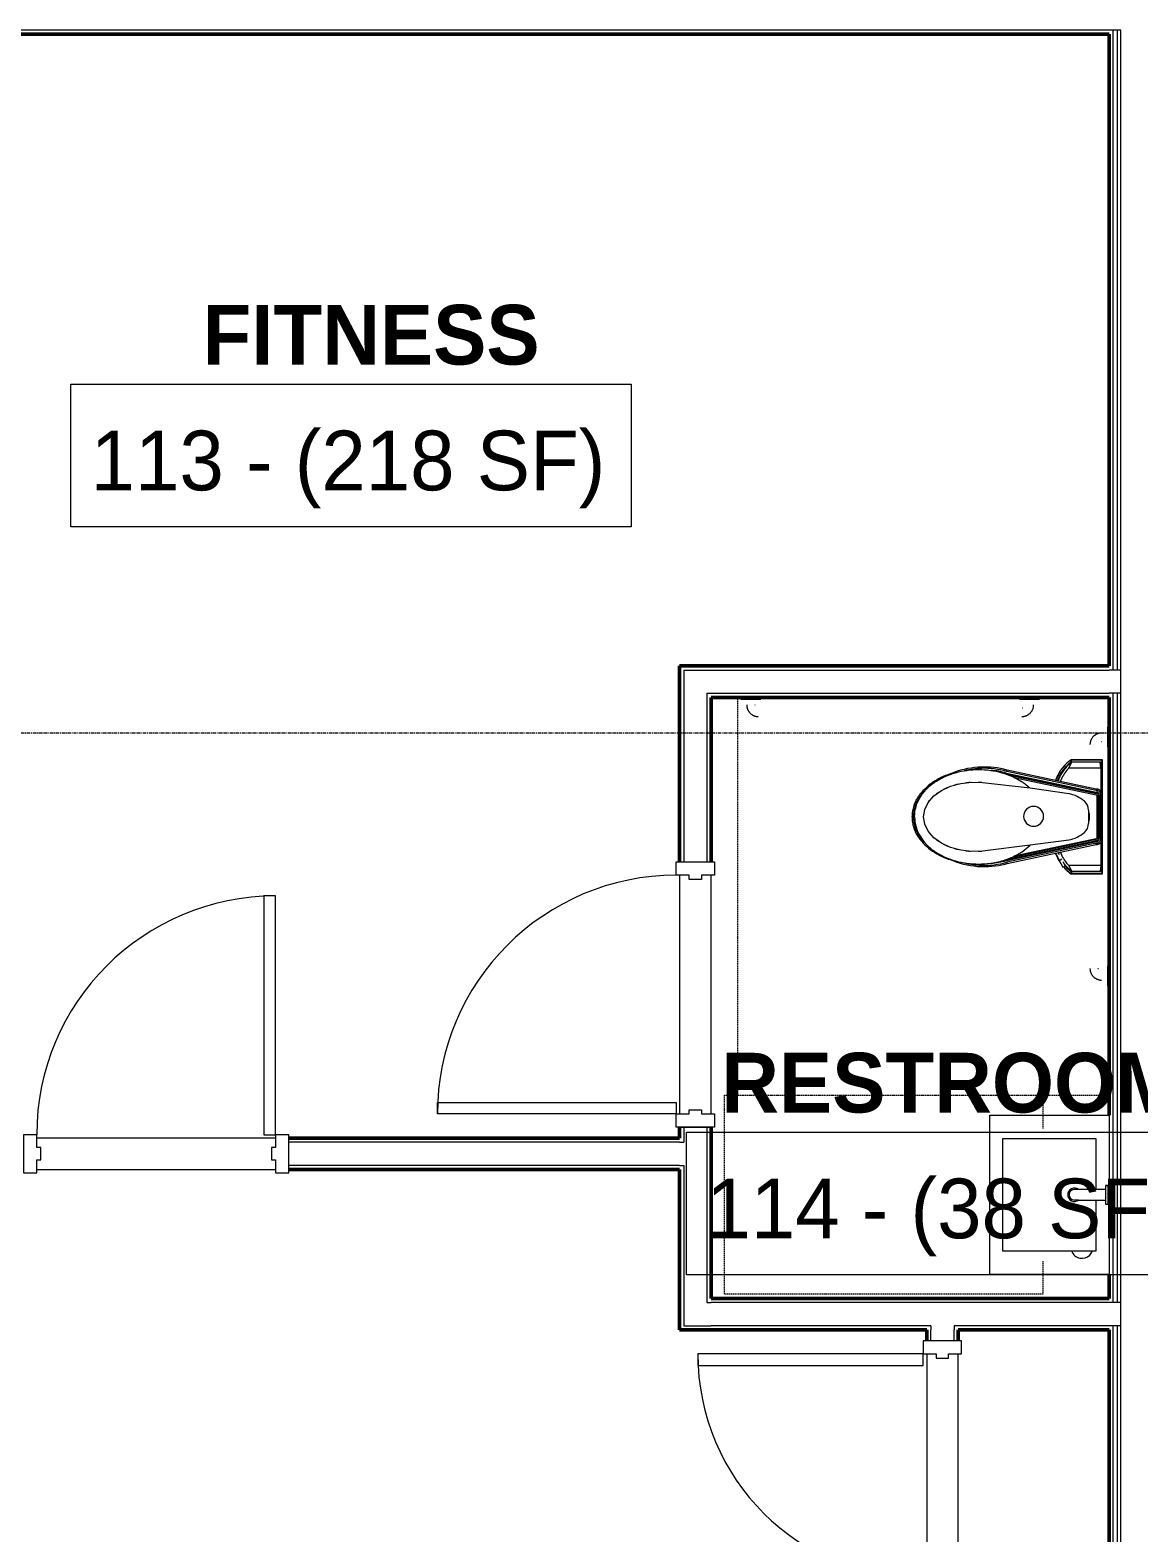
# Model space of a CAD drawing. Header units: inches. Extents: x -4218 to -1830, y 9767 to 12426.
# Drawn here: x -3083.2 to -2916.1, y 11414.6 to 11641.2 of the extents above; entities that cross this region are included whole.
import ezdxf

# ---------------------------------------------------------------- set-up
doc = ezdxf.new("R2010")
doc.units = ezdxf.units.IN
doc.header["$MEASUREMENT"] = 0
doc.linetypes.add('Grid Line 1_2_', pattern=[0.875, 0.5, -0.125, 0.125, -0.125])
doc.linetypes.add('Hidden', pattern=[0.28125, 0.1875, -0.09375])
for name, color, linetype, lineweight in [('0-1', 7, 'Continuous', 5), ('0-2', 10, 'Continuous', 9), ('A-AREA-IDEN', 2, 'Continuous', 9), ('A-DOOR-1', 10, 'Continuous', 9), ('A-DOOR-2', 50, 'Continuous', 20), ('A-DOOR-FRAM-3', 50, 'Continuous', 20), ('A-WALL-1', 7, 'Continuous', 50), ('A-WALL-2', 250, 'Continuous', 13), ('A-WALL-3', 10, 'Continuous', 9), ('A-WALL-5', 253, 'Continuous', 9), ('I-WALL-1', 7, 'Continuous', 50), ('P-SANR-FIXT-1', 10, 'Continuous', 9), ('P-SANR-FIXT-3', 10, 'Hidden', 9), ('Q-SPCQ-1', 10, 'Continuous', 9), ('Q-SPCQ-3', 254, 'Continuous', 9), ('Q-SPCQ-4', 253, 'Continuous', 9), ('Q-SPCQ-5', 252, 'Continuous', 9), ('S-GRID-1', 1, 'Grid Line 1_2_', 9)]:
    doc.layers.add(name, color=color, linetype=linetype, lineweight=lineweight)
doc.styles.add('Century Gothic', font='ufonts.com_century-gothic.ttf', dxfattribs={"height": 9})
doc.styles.add('Century Gothic_B', font='GOTHICB.TTF', dxfattribs={"height": 9})

# ---------------------------------------------------------------- blocks, each defined once
blk = doc.blocks.new('Plbg-Sink Wall Mounted-UH - Sink-403447-BACKGROUND - RCP - 1ST FLOOR')
at = {"layer": 'P-SANR-FIXT-1'}
for p, q in [((-12, 0), (-0.79, 0)), ((-12, -18), (-12, 0)), ((0.79, 0.26), (-0.79, 0.26)), ((-0.79, 0.26), (-0.79, -0.14)), ((0.79, 0.26), (-0.79, 0.26)), ((-0.79, 0.26), (-0.79, -0.14)), ((0.79, -0.14), (0.79, 0.26)), ((0.79, -0.14), (0.79, 0.26)), ((0.79, 0), (12, 0)), ((12, 0), (12, -18)), ((-8.5, -16), (-8.5, -2)), ((-8.5, -2), (-0.79, -2)), ((-0.79, -0.14), (-1.42, -0.14)), ((-1.42, -0.14), (-1.42, -0.53)), ((-1.42, -0.53), (-1.42, -0.14)), ((1.42, -0.14), (-1.42, -0.14)), ((-1.42, -0.53), (-0.79, -0.53)), ((-1.42, -0.53), (1.42, -0.53)), ((-0.79, -0.53), (-0.79, -4.62)), ((-0.79, -0.53), (-0.79, -4.62)), ((1.42, -0.14), (0.79, -0.14)), ((0.79, -4.62), (0.79, -0.53)), ((0.79, -0.53), (1.42, -0.53)), ((0.79, -4.62), (0.79, -0.53)), ((0.79, -2), (8.5, -2)), ((1.42, -0.53), (1.42, -0.14)), ((1.42, -0.53), (1.42, -0.14)), ((8.5, -2), (8.5, -16)), ((-0.79, -4.62), (-0.79, -5.24)), ((0.79, -4.62), (0.79, -5.24)), ((12, -18), (-12, -18)), ((8.5, -16), (-8.5, -16))]:
    blk.add_line(p, q, dxfattribs=at)
for centre, radius, start, end in [((7.92, -4.08), 1.66, 45, 69.0447), ((7.92, -4.08), 1.66, 290.9553, 45), ((0, -5.24), 1, 141.6573, 270), ((0, -5.24), 1, 141.6573, 270), ((0, -5.24), 0.787, 180, 270), ((0, -5.24), 1, 270, 38.3427), ((0, -5.24), 1, 270, 38.3427), ((0, -5.24), 0.787, 270, 360)]:
    blk.add_arc(centre, radius, start, end, dxfattribs=at)
at = {"layer": 'P-SANR-FIXT-3'}
for p, q in [((-15, -10), (-10, -10)), ((-15, -58), (-15, -10)), ((10, -10), (15, -10)), ((15, -10), (15, -58)), ((15, -58), (-15, -58))]:
    blk.add_line(p, q, dxfattribs=at)
blk = doc.blocks.new('Plbg-Toilet Wall Mount FV-UH - _ALL_ADA-2016927-BACKGROUND - RCP - 1ST FLOOR')
at = {"layer": 'P-SANR-FIXT-1'}
for p, q in [((-8.54, -1.05), (-8.59, -1)), ((8.59, -1), (-8.59, -1)), ((-8.59, -1), (-8.59, -5.72)), ((-3.28, -1.05), (-8.54, -1.05)), ((-8.54, -1.05), (-8.54, -5.71)), ((-8.31, -1.28), (-7.63, -1.28)), ((-8.31, -5.64), (-8.31, -1.28)), ((-7.36, -1.24), (-8.22, -1.37)), ((-8.22, -1.37), (-8.22, -5.61)), ((-7.36, -1.24), (-3.78, -1.24)), ((-7.36, -6.07), (-7.36, -1.24)), ((-4.18, -1.93), (-7.04, -15.38)), ((-3.97, -1.95), (-6.84, -15.43)), ((-6.6, -15.49), (-3.72, -1.97)), ((-3.58, -1.97), (-6.46, -15.52)), ((-3.44, -1.97), (-6.18, -14.86)), ((-5.95, -14.34), (-3.32, -1.96)), ((-5.95, -14.34), (-3.32, -1.96)), ((3.28, -1.03), (-3.28, -1.03)), ((3.28, -1.23), (-3.28, -1.23)), ((-3.28, -1.48), (3.28, -1.48)), ((3.28, -1.62), (-3.28, -1.62)), ((3.28, -1.76), (-3.28, -1.76)), ((-3.28, -1.87), (3.28, -1.87)), ((-3.28, -1.87), (3.28, -1.87)), ((8.54, -1.05), (3.28, -1.05)), ((3.32, -1.96), (5.95, -14.34)), ((5.95, -14.34), (3.32, -1.96)), ((3.44, -1.97), (6.18, -14.86)), ((6.46, -15.52), (3.58, -1.97)), ((6.6, -15.49), (3.72, -1.97)), ((3.8, -1.24), (7.36, -1.24)), ((3.97, -1.95), (6.84, -15.43)), ((7.04, -15.38), (4.18, -1.93)), ((7.36, -1.24), (7.36, -6.07)), ((7.36, -1.24), (8.22, -1.37)), ((7.63, -1.28), (8.31, -1.28)), ((8.22, -5.61), (8.22, -1.37)), ((8.31, -1.28), (8.31, -5.64)), ((8.59, -1), (8.54, -1.05)), ((8.54, -5.71), (8.54, -1.05)), ((8.59, -5.72), (8.59, -1)), ((-1, -3.09), (1, -3.09)), ((0.5, -2.94), (-0.5, -2.94)), ((-0.5, -2.94), (-0.5, -3.09)), ((0.5, -3.09), (0.5, -2.94)), ((-7.36, -6.07), (-8.22, -5.61)), ((-4.36, -11.88), (-3.5, -6.09)), ((3.5, -6.09), (4.27, -11.88)), ((7.4, -6.6), (6.78, -6.93)), ((8.22, -5.61), (7.36, -6.07)), ((7.6, -6.98), (7.4, -6.6)), ((5.73, -7.49), (5.38, -7.67)), ((5.48, -8.09), (5.56, -8.05)), ((5.57, -8.06), (6.06, -7.8)), ((6.06, -7.8), (6.57, -7.53)), ((6.57, -7.53), (6.36, -7.15)), ((6.57, -7.53), (7.6, -6.98)), ((-5.19, -19.06), (-4.36, -11.88)), ((4.27, -11.88), (5.19, -19.06))]:
    blk.add_line(p, q, dxfattribs=at)
at = {"layer": 'P-SANR-FIXT-1', "flags": 128}
for points in [[(-3.28, -1.03), (-3.31, -1.03), (-3.35, -1.03), (-3.39, -1.03), (-3.42, -1.04), (-3.46, -1.04), (-3.49, -1.05), (-3.53, -1.06), (-3.56, -1.07), (-3.6, -1.08), (-3.63, -1.1), (-3.66, -1.11), (-3.69, -1.13), (-3.73, -1.15), (-3.76, -1.16), (-3.79, -1.18), (-3.82, -1.2), (-3.84, -1.23), (-3.87, -1.25), (-3.9, -1.27), (-3.92, -1.3), (-3.95, -1.33), (-3.97, -1.35), (-3.99, -1.38), (-4.01, -1.41), (-4.03, -1.44), (-4.05, -1.47), (-4.07, -1.5), (-4.09, -1.53), (-4.1, -1.57), (-4.12, -1.6), (-4.13, -1.63), (-4.14, -1.67), (-4.15, -1.7), (-4.16, -1.74), (-4.16, -1.77), (-4.17, -1.81), (-4.17, -1.84), (-4.18, -1.88), (-4.18, -1.92), (-4.18, -1.93)], [(4.18, -1.93), (4.18, -1.89), (4.17, -1.86), (4.17, -1.82), (4.17, -1.78), (4.16, -1.75), (4.15, -1.71), (4.14, -1.68), (4.13, -1.65), (4.12, -1.61), (4.11, -1.58), (4.09, -1.54), (4.08, -1.51), (4.06, -1.48), (4.04, -1.45), (4.02, -1.42), (4, -1.39), (3.98, -1.36), (3.96, -1.33), (3.93, -1.31), (3.91, -1.28), (3.88, -1.26), (3.85, -1.23), (3.83, -1.21), (3.8, -1.19), (3.77, -1.17), (3.74, -1.15), (3.7, -1.13), (3.67, -1.12), (3.64, -1.1), (3.61, -1.09), (3.57, -1.08), (3.54, -1.06), (3.5, -1.06), (3.47, -1.05), (3.43, -1.04), (3.4, -1.03), (3.36, -1.03), (3.33, -1.03), (3.29, -1.03), (3.28, -1.03)], [(-8.54, -5.71), (-8.57, -5.72), (-8.59, -5.72)], [(-8.59, -5.72), (-8.45, -5.92), (-8.3, -6.11), (-8.15, -6.3), (-7.98, -6.48), (-7.81, -6.65), (-7.63, -6.82), (-7.45, -6.98), (-7.26, -7.13), (-7.06, -7.27), (-6.86, -7.41), (-6.65, -7.53), (-6.44, -7.65), (-6.23, -7.76), (-6.2, -7.78)], [(7.55, -6.89), (7.61, -6.84), (7.79, -6.67), (7.96, -6.5), (8.13, -6.32), (8.28, -6.14), (8.43, -5.95), (8.58, -5.75), (8.59, -5.72)], [(8.54, -5.71), (8.57, -5.72), (8.59, -5.72)], [(-6.2, -7.78), (-5.84, -7.94), (-5.48, -8.09)], [(5.66, -8.01), (5.72, -7.99), (6.08, -7.83), (6.2, -7.78)], [(6.2, -7.78), (6.42, -7.67), (6.63, -7.55), (6.84, -7.42), (7.04, -7.29)], [(-7.04, -15.38), (-7.16, -15.87), (-7.27, -16.37), (-7.36, -16.87), (-7.43, -17.38), (-7.47, -17.88), (-7.5, -18.39), (-7.51, -18.9), (-7.5, -19.22)], [(7.5, -19.22), (7.51, -18.71), (7.49, -18.2), (7.46, -17.69), (7.4, -17.19), (7.33, -16.68), (7.23, -16.18), (7.12, -15.69), (7.04, -15.38)], [(-7.5, -19.22), (-7.47, -19.75), (-7.42, -20.28), (-7.35, -20.81), (-7.26, -21.34), (-7.15, -21.86), (-7.01, -22.38), (-6.86, -22.89), (-6.69, -23.4), (-6.49, -23.9), (-6.46, -23.97)], [(0, -27.96), (-1.12, -27.78), (-2.18, -27.25), (-3.15, -26.4), (-3.97, -25.27), (-4.61, -23.9), (-5.04, -22.36), (-5.24, -20.72), (-5.19, -19.06)], [(-5.24, -19.72), (-5.21, -19.24), (-5.2, -19.16)], [(5.19, -19.06), (5.24, -20.72), (5.04, -22.36), (4.61, -23.9), (3.97, -25.27), (3.15, -26.4), (2.18, -27.25), (1.12, -27.78), (0, -27.96)], [(5.2, -19.16), (5.21, -19.24), (5.24, -19.72)], [(6.46, -23.97), (6.66, -23.47), (6.84, -22.97), (6.99, -22.46), (7.13, -21.94), (7.25, -21.42), (7.34, -20.89), (7.41, -20.36), (7.47, -19.83), (7.5, -19.29), (7.5, -19.22)], [(-5.16, -21.62), (-5.21, -21.12), (-5.23, -20.93)], [(5.23, -20.93), (5.21, -21.12), (5.16, -21.62)], [(-6.46, -23.97), (-6.34, -24.32), (-6.21, -24.68), (-6.07, -25.02), (-5.91, -25.36), (-5.74, -25.7), (-5.55, -26.02), (-5.35, -26.34), (-5.14, -26.65), (-4.92, -26.95), (-4.68, -27.25), (-4.44, -27.53), (-4.18, -27.8), (-3.91, -28.07), (-3.63, -28.32), (-3.39, -28.52)], [(-4.79, -23.36), (-4.91, -22.94), (-4.97, -22.68)], [(-4.17, -24.9), (-4.32, -24.6), (-4.46, -24.29)], [(3.39, -28.52), (3.68, -28.27), (3.96, -28.02), (4.22, -27.76), (4.48, -27.48), (4.73, -27.2), (4.96, -26.9), (5.18, -26.6), (5.39, -26.29), (5.58, -25.97), (5.77, -25.64), (5.94, -25.3), (6.09, -24.96), (6.24, -24.61), (6.37, -24.26), (6.46, -23.97)], [(4.46, -24.29), (4.32, -24.6), (4.17, -24.9)], [(4.97, -22.68), (4.91, -22.94), (4.79, -23.36)], [(-3.33, -26.19), (-3.48, -26), (-3.7, -25.7)], [(-2.32, -27.16), (-2.44, -27.07), (-2.73, -26.82)], [(2.73, -26.82), (2.44, -27.07), (2.32, -27.16)], [(3.7, -25.7), (3.48, -26), (3.33, -26.19)], [(-3.39, -28.52), (-3.22, -28.65), (-3.05, -28.77), (-2.87, -28.89), (-2.68, -29), (-2.49, -29.11), (-2.3, -29.2), (-2.1, -29.29), (-1.9, -29.37), (-1.7, -29.44), (-1.49, -29.51), (-1.29, -29.56), (-1.08, -29.61), (-0.86, -29.65), (-0.65, -29.68), (-0.44, -29.7), (-0.22, -29.71), (-0.01, -29.72), (0.21, -29.71), (0.43, -29.7), (0.64, -29.68), (0.85, -29.65), (1.07, -29.61), (1.28, -29.57), (1.48, -29.51), (1.69, -29.45), (1.89, -29.37), (2.09, -29.29), (2.29, -29.21), (2.48, -29.11), (2.67, -29.01), (2.86, -28.9), (3.04, -28.78), (3.22, -28.65), (3.39, -28.52), (3.39, -28.52)], [(-1.19, -27.76), (-1.26, -27.73), (-1.57, -27.6)], [(1.57, -27.6), (1.26, -27.73), (1.19, -27.76)]]:
    blk.add_lwpolyline(points, dxfattribs=at)
at = {"layer": 'P-SANR-FIXT-1'}
for centre, radius, start, end in [((-3.28, -1.93), 0.696, 90, 181.8496), ((-3.28, -1.93), 0.446, 90, 185.3276), ((-3.28, -1.93), 0.304, 90, 189.0164), ((-3.28, -1.93), 0.168, 176.628, 196.3798), ((-3.28, -1.93), 0.0508, 90, 221.0159), ((-3.28, -1.93), 0.0508, 90, 221.0159), ((3.28, -1.93), 0.696, 358.1504, 90), ((3.28, -1.93), 0.446, 354.6724, 90), ((3.28, -1.93), 0.304, 350.9836, 90), ((3.28, -1.93), 0.0508, 318.9841, 90), ((3.28, -1.93), 0.0508, 318.9841, 90), ((3.28, -1.93), 0.168, 343.6202, 3.3726), ((1.71, -7.14), 5.31, 140, 168.543), ((-1, -4.87), 1.77, 90, 140), ((1, -4.87), 1.77, 40, 90), ((-1.71, -7.14), 5.31, 11.457, 40), ((-3.58, -2.29), 6.08, 214.3684, 218.6054), ((-3.58, -2.29), 6.03, 214.522, 216.9043), ((-3.58, -2.29), 6.01, 214.5521, 216.132), ((-3.58, -2.29), 5.8, 215.2115, 244.4469), ((-3.58, -2.29), 6.08, 218.9379, 244.4469), ((-3.58, -2.29), 5.7, 215.5169, 244.4469), ((-3.58, -2.29), 5.34, 224.9442, 244.4469), ((3.58, -2.29), 5.34, 295.5531, 315.0558), ((3.58, -2.29), 5.7, 307.7566, 324.4831), ((3.58, -2.29), 5.8, 311.5367, 324.7885), ((3.58, -2.29), 6.08, 310.8693, 325.6316), ((3.58, -2.29), 6.03, 323.0957, 325.478), ((3.58, -2.29), 6.01, 323.868, 325.4479), ((-3.58, -2.29), 6.03, 241.5979, 244.4469), ((-3.58, -2.29), 6.01, 243.2044, 244.4469), ((-1.97, 1.06), 9.79, 244.4469, 249.0127), ((-1.97, 1.06), 9.74, 244.4469, 247.5201), ((-1.97, 1.06), 9.73, 244.4469, 245.7835), ((-1.97, 1.06), 9.51, 244.4469, 248.8032), ((-1.97, 1.06), 9.42, 244.4469, 248.708), ((-1.97, 1.06), 9.06, 244.4469, 248.3327), ((1.97, 1.06), 9.06, 291.6673, 295.5531), ((1.97, 1.06), 9.79, 290.9873, 291.4893), ((1.97, 1.06), 9.79, 293.5354, 295.5531), ((3.58, -2.29), 6.08, 295.5531, 300.1838), ((-0.07, -11.38), 1.5, 90, 180), ((-0.07, -11.38), 1.5, 0, 90), ((-0.07, -11.38), 1.5, 180, 270), ((-0.07, -11.38), 1.5, 270, 360), ((5.21, -18.81), 12.52, 164.353, 181.8562), ((5.21, -18.81), 12.27, 164.316, 175.1776), ((5.21, -18.81), 12.12, 164.2945, 165.4769), ((-5.21, -18.81), 12.12, 14.5231, 15.7055), ((-5.21, -18.81), 12.27, 4.8224, 15.684), ((-5.21, -18.81), 12.52, 358.1438, 15.647), ((5.86, -18.78), 13.17, 181.8562, 193.3875), ((-5.86, -18.78), 13.17, 346.6125, 358.1438), ((2.52, -21.22), 9.19, 225.3294, 230.983), ((0, -24.33), 5.19, 230.983, 309.017), ((-2.52, -21.22), 9.19, 309.017, 314.6706)]:
    blk.add_arc(centre, radius, start, end, dxfattribs=at)
for points, knots in [([(-8.41, -1.19), (-8.42, -1.17), (-8.44, -1.16), (-8.46, -1.13), (-8.47, -1.12), (-8.48, -1.11), (-8.49, -1.1), (-8.5, -1.09), (-8.51, -1.09), (-8.52, -1.08), (-8.52, -1.07), (-8.53, -1.06), (-8.54, -1.05), (-8.54, -1.05), (-8.54, -1.05)], [0, 0, 0, 0, 0.166667, 0.25, 0.333333, 0.375, 0.416667, 0.5, 0.541667, 0.583333, 0.666667, 0.75, 0.833333, 1, 1, 1, 1]), ([(-3.97, -1.95), (-4, -1.95), (-4.05, -1.94), (-4.13, -1.93), (-4.17, -1.93), (-4.18, -1.93), (-4.18, -1.93)], [-1, -1, -1, -1, -0.7857143, -0.5714286, -0.2857143, -0.1069186, -0.1069186, -0.1069186, -0.1069186]), ([(3.56, -1.97), (3.54, -1.97), (3.52, -1.97), (3.47, -1.97), (3.45, -1.97), (3.44, -1.97)], [-0.6666667, -0.6666667, -0.6666667, -0.6666667, -0.3333333, -0.1666667, 0, 0, 0, 0]), ([(4.18, -1.93), (4.18, -1.93), (4.17, -1.93), (4.15, -1.93), (4.09, -1.94), (4.03, -1.94), (3.99, -1.95), (3.97, -1.95)], [-0.8930814, -0.8930814, -0.8930814, -0.8930814, -0.7857143, -0.5714286, -0.2857143, -0.1428571, 0, 0, 0, 0]), ([(8.54, -1.05), (8.54, -1.05), (8.54, -1.05), (8.53, -1.06), (8.52, -1.07), (8.52, -1.08), (8.51, -1.09), (8.5, -1.09), (8.49, -1.1), (8.48, -1.11), (8.47, -1.12), (8.46, -1.13), (8.44, -1.16), (8.42, -1.17), (8.41, -1.19)], [-1, -1, -1, -1, -0.833333, -0.75, -0.666667, -0.583333, -0.541667, -0.5, -0.416667, -0.375, -0.333333, -0.25, -0.166667, 0, 0, 0, 0]), ([(-8.41, -5.67), (-8.42, -5.67), (-8.44, -5.68), (-8.46, -5.68), (-8.49, -5.69), (-8.52, -5.7), (-8.54, -5.71), (-8.54, -5.71), (-8.54, -5.71)], [0, 0, 0, 0, 0.142857, 0.285714, 0.428571, 0.571429, 0.785714, 1, 1, 1, 1]), ([(8.41, -5.67), (8.42, -5.67), (8.44, -5.68), (8.46, -5.68), (8.47, -5.69), (8.49, -5.69), (8.51, -5.7), (8.53, -5.71), (8.54, -5.71), (8.54, -5.71)], [-1, -1, -1, -1, -0.785714, -0.732143, -0.678571, -0.571429, -0.428571, -0.285714, 0, 0, 0, 0]), ([(-3.94, -27.74), (-4.04, -27.65), (-4.53, -27.19), (-5.3, -26.25), (-6.11, -24.78), (-6.89, -22.62), (-7.28, -19.66), (-6.89, -16.7), (-6.11, -14.54), (-5.34, -13.15), (-4.71, -12.35), (-4.39, -12.01)], [0.1715144, 0.1715144, 0.1715144, 0.1715144, 0.1875, 0.25, 0.3125, 0.375, 0.5, 0.625, 0.6875, 0.75, 0.8041502, 0.8041502, 0.8041502, 0.8041502]), ([(3.94, -27.74), (4.04, -27.65), (4.53, -27.19), (5.3, -26.25), (6.11, -24.78), (6.89, -22.62), (7.28, -19.66), (6.89, -16.7), (6.11, -14.54), (5.31, -13.1), (4.65, -12.27), (4.28, -11.91)], [-0.8284856, -0.8284856, -0.8284856, -0.8284856, -0.8125, -0.75, -0.6875, -0.625, -0.5, -0.375, -0.3125, -0.25, -0.1900564, -0.1900564, -0.1900564, -0.1900564]), ([(-6.84, -15.43), (-6.86, -15.43), (-6.89, -15.42), (-6.95, -15.4), (-7.01, -15.39), (-7.03, -15.38), (-7.04, -15.38), (-7.04, -15.38)], [0, 0, 0, 0, 0.1428571, 0.2857143, 0.5714286, 0.7857143, 0.8928266, 0.8928266, 0.8928266, 0.8928266]), ([(-6.42, -15.53), (-6.42, -15.53), (-6.45, -15.53), (-6.46, -15.52), (-6.46, -15.52)], [0.5, 0.5, 0.5, 0.5, 0.6666667, 1, 1, 1, 1]), ([(6.42, -15.53), (6.42, -15.53), (6.45, -15.53), (6.46, -15.52), (6.46, -15.52)], [-0.5, -0.5, -0.5, -0.5, -0.3333333, 0, 0, 0, 0]), ([(6.84, -15.43), (6.87, -15.42), (6.92, -15.41), (6.99, -15.39), (7.03, -15.38), (7.04, -15.38), (7.04, -15.38)], [-1, -1, -1, -1, -0.7857143, -0.5714286, -0.2857143, -0.1071734, -0.1071734, -0.1071734, -0.1071734]), ([(-6.36, -23.93), (-6.38, -23.94), (-6.42, -23.95), (-6.46, -23.97), (-6.46, -23.97), (-6.46, -23.97)], [-0.7142857, -0.7142857, -0.7142857, -0.7142857, -0.5714286, -0.2857143, 0, 0, 0, 0]), ([(6.36, -23.93), (6.38, -23.94), (6.42, -23.95), (6.46, -23.97), (6.46, -23.97), (6.46, -23.97)], [-0.7142857, -0.7142857, -0.7142857, -0.7142857, -0.5714286, -0.2857143, 0, 0, 0, 0]), ([(0, -29.32), (-0.53, -29.32), (-1.58, -29.16), (-2.9, -28.56), (-3.64, -28.01), (-3.93, -27.75)], [0, 0, 0, 0, 0.0625, 0.125, 0.171084, 0.171084, 0.171084, 0.171084]), ([(1.56, -29.09), (2.06, -28.94), (2.9, -28.56), (3.64, -28.01), (3.93, -27.75)], [-0.9370865, -0.9370865, -0.9370865, -0.9370865, -0.875, -0.828916, -0.828916, -0.828916, -0.828916])]:
    blk.add_open_spline(points, degree=3, knots=knots, dxfattribs=at)
for points in [[(-3.58, -1.97), (-3.63, -1.97), (-3.69, -1.97), (-3.73, -1.97)], [(-3.44, -1.97), (-3.46, -1.97), (-3.51, -1.97), (-3.54, -1.97), (-3.56, -1.97)], [(3.73, -1.97), (3.69, -1.97), (3.63, -1.97), (3.58, -1.97)], [(-6.46, -15.52), (-6.51, -15.51), (-6.56, -15.5), (-6.61, -15.49)], [(6.46, -15.52), (6.51, -15.51), (6.56, -15.5), (6.61, -15.49)], [(0, -29.32), (0.53, -29.32), (1.05, -29.24), (1.55, -29.09)]]:
    blk.add_open_spline(points, degree=3, dxfattribs=at)
at = {"layer": 'P-SANR-FIXT-3'}
for p, q in [((-0.02, 0), (-18, 0)), ((-18, 0), (-18, -56)), ((42, 0), (-0.02, 0)), ((42, -56), (42, 0)), ((-18, -56), (42, -56))]:
    blk.add_line(p, q, dxfattribs=at)
blk = doc.blocks.new('Seqm-Grab Bar - 42_-2016931-BACKGROUND - RCP - 1ST FLOOR')
at = {"layer": 'Q-SPCQ-1'}
for p, q in [((-2976.07, 11540.35), (-2973.07, 11540.35)), ((-2973.07, 11540.35), (-2973.07, 11540.6)), ((-2934.07, 11540.35), (-2931.07, 11540.35)), ((-2931.07, 11540.35), (-2931.07, 11540.6))]:
    blk.add_line(p, q, dxfattribs=at)
at = {"layer": 'Q-SPCQ-1', "flags": 128}
for points in [[(-2975.2, 11539.48), (-2975.2, 11539.41), (-2975.19, 11539.34), (-2975.19, 11539.27), (-2975.18, 11539.2), (-2975.16, 11539.13), (-2975.15, 11539.06), (-2975.13, 11538.99), (-2975.11, 11538.93), (-2975.09, 11538.86), (-2975.06, 11538.8), (-2975.03, 11538.73), (-2975, 11538.67), (-2974.97, 11538.61), (-2974.93, 11538.55), (-2974.89, 11538.49), (-2974.85, 11538.43), (-2974.81, 11538.38), (-2974.76, 11538.32), (-2974.72, 11538.27), (-2974.67, 11538.22), (-2974.62, 11538.17), (-2974.56, 11538.13), (-2974.51, 11538.08), (-2974.45, 11538.04), (-2974.39, 11538), (-2974.33, 11537.97), (-2974.27, 11537.93), (-2974.21, 11537.9), (-2974.15, 11537.87), (-2974.08, 11537.85), (-2974.02, 11537.82), (-2973.95, 11537.8), (-2973.88, 11537.78), (-2973.81, 11537.77), (-2973.75, 11537.75), (-2973.68, 11537.74), (-2973.61, 11537.73), (-2973.54, 11537.73), (-2973.47, 11537.73), (-2973.45, 11537.73)], [(-2973.94, 11539.41), (-2973.95, 11539.43), (-2973.95, 11539.45)], [(-2933.7, 11537.73), (-2933.63, 11537.73), (-2933.56, 11537.73), (-2933.49, 11537.74), (-2933.42, 11537.75), (-2933.35, 11537.76), (-2933.28, 11537.78), (-2933.22, 11537.8), (-2933.15, 11537.82), (-2933.08, 11537.84), (-2933.02, 11537.87), (-2932.95, 11537.89), (-2932.89, 11537.92), (-2932.83, 11537.96), (-2932.77, 11537.99), (-2932.71, 11538.03), (-2932.65, 11538.07), (-2932.6, 11538.12), (-2932.54, 11538.16), (-2932.49, 11538.21), (-2932.44, 11538.26), (-2932.4, 11538.31), (-2932.35, 11538.36), (-2932.31, 11538.42), (-2932.27, 11538.47), (-2932.23, 11538.53), (-2932.19, 11538.59), (-2932.16, 11538.65), (-2932.12, 11538.71), (-2932.09, 11538.78), (-2932.07, 11538.84), (-2932.04, 11538.91), (-2932.02, 11538.98), (-2932, 11539.04), (-2931.99, 11539.11), (-2931.97, 11539.18), (-2931.96, 11539.25), (-2931.96, 11539.32), (-2931.95, 11539.39), (-2931.95, 11539.46), (-2931.95, 11539.48)], [(-2933.63, 11538.98), (-2933.65, 11538.98), (-2933.67, 11538.98)]]:
    blk.add_lwpolyline(points, dxfattribs=at)
at = {"layer": 'Q-SPCQ-3'}
for p, q in [((-2975.18, 11540.6), (-2975.02, 11540.6)), ((-2974.92, 11540.6), (-2975.17, 11540.6)), ((-2975.17, 11540.6), (-2974.92, 11540.6)), ((-2975.02, 11540.6), (-2974.41, 11540.6)), ((-2974.75, 11540.6), (-2974.89, 11540.6)), ((-2974.89, 11540.6), (-2974.75, 11540.6)), ((-2974.57, 11540.6), (-2974.74, 11540.6)), ((-2974.74, 11540.6), (-2974.57, 11540.6)), ((-2974.41, 11540.6), (-2974.57, 11540.6)), ((-2974.57, 11540.6), (-2974.41, 11540.6)), ((-2974.41, 11540.6), (-2974.29, 11540.6)), ((-2974.29, 11540.6), (-2974.4, 11540.6)), ((-2974.39, 11540.6), (-2974.29, 11540.6)), ((-2974.26, 11540.6), (-2973.97, 11540.6)), ((-2973.98, 11540.6), (-2974.23, 11540.6)), ((-2974.23, 11540.6), (-2973.97, 11540.6)), ((-2933.18, 11540.6), (-2933.12, 11540.6)), ((-2932.92, 11540.6), (-2933.17, 11540.6)), ((-2933.17, 11540.6), (-2932.92, 11540.6)), ((-2933.12, 11540.6), (-2932.89, 11540.6)), ((-2932.75, 11540.6), (-2932.89, 11540.6)), ((-2932.89, 11540.6), (-2932.75, 11540.6)), ((-2932.89, 11540.6), (-2932.41, 11540.6)), ((-2932.57, 11540.6), (-2932.74, 11540.6)), ((-2932.74, 11540.6), (-2932.57, 11540.6)), ((-2932.41, 11540.6), (-2932.57, 11540.6)), ((-2932.57, 11540.6), (-2932.41, 11540.6)), ((-2932.26, 11540.6), (-2932.39, 11540.6)), ((-2932.39, 11540.6), (-2932.26, 11540.6)), ((-2932.39, 11540.6), (-2931.97, 11540.6)), ((-2932.09, 11540.6), (-2932.23, 11540.6)), ((-2932.23, 11540.6), (-2932.19, 11540.6)), ((-2932.19, 11540.6), (-2931.97, 11540.6)), ((-2931.98, 11540.6), (-2932.09, 11540.6))]:
    blk.add_line(p, q, dxfattribs=at)
at = {"layer": 'Q-SPCQ-4'}
for p, q in [((-2976.07, 11540.6), (-2975.24, 11540.6)), ((-2975.24, 11540.6), (-2973.91, 11540.6)), ((-2974.29, 11540.6), (-2975.18, 11540.6)), ((-2973.97, 11540.6), (-2974.26, 11540.6)), ((-2973.91, 11540.6), (-2973.07, 11540.6)), ((-2934.07, 11540.6), (-2933.24, 11540.6)), ((-2933.24, 11540.6), (-2932.4, 11540.6)), ((-2932.41, 11540.6), (-2933.18, 11540.6)), ((-2932.39, 11540.6), (-2931.91, 11540.6)), ((-2931.97, 11540.6), (-2932.39, 11540.6)), ((-2931.91, 11540.6), (-2931.07, 11540.6))]:
    blk.add_line(p, q, dxfattribs=at)
at = {"layer": 'Q-SPCQ-5'}
for p, q in [((-2975.32, 11540.6), (-2976.07, 11540.6)), ((-2973.82, 11540.6), (-2975.32, 11540.6)), ((-2973.07, 11540.6), (-2973.82, 11540.6)), ((-2931.07, 11540.6), (-2934.07, 11540.6))]:
    blk.add_line(p, q, dxfattribs=at)
blk = doc.blocks.new('Seqm-Grab Bar - 36_-2016949-BACKGROUND - RCP - 1ST FLOOR')
at = {"layer": 'Q-SPCQ-1'}
for p, q in [((-2920.82, 11536.1), (-2920.82, 11533.1)), ((-2920.82, 11533.1), (-2920.57, 11533.1)), ((-2920.82, 11500.1), (-2920.82, 11497.1)), ((-2920.82, 11497.1), (-2920.57, 11497.1))]:
    blk.add_line(p, q, dxfattribs=at)
at = {"layer": 'Q-SPCQ-1', "flags": 128}
for points in [[(-2921.7, 11535.23), (-2921.77, 11535.23), (-2921.84, 11535.22), (-2921.91, 11535.21), (-2921.98, 11535.2), (-2922.05, 11535.19), (-2922.11, 11535.18), (-2922.18, 11535.16), (-2922.25, 11535.14), (-2922.32, 11535.11), (-2922.38, 11535.09), (-2922.44, 11535.06), (-2922.51, 11535.03), (-2922.57, 11535), (-2922.63, 11534.96), (-2922.69, 11534.92), (-2922.74, 11534.88), (-2922.8, 11534.84), (-2922.85, 11534.79), (-2922.9, 11534.75), (-2922.95, 11534.7), (-2923, 11534.64), (-2923.05, 11534.59), (-2923.09, 11534.54), (-2923.13, 11534.48), (-2923.17, 11534.42), (-2923.21, 11534.36), (-2923.24, 11534.3), (-2923.27, 11534.24), (-2923.3, 11534.18), (-2923.33, 11534.11), (-2923.35, 11534.05), (-2923.38, 11533.98), (-2923.39, 11533.91), (-2923.41, 11533.84), (-2923.42, 11533.77), (-2923.43, 11533.71), (-2923.44, 11533.64), (-2923.45, 11533.57), (-2923.45, 11533.5), (-2923.45, 11533.48)], [(-2921.76, 11533.97), (-2921.74, 11533.97), (-2921.72, 11533.98)], [(-2923.45, 11499.73), (-2923.45, 11499.66), (-2923.44, 11499.59), (-2923.44, 11499.52), (-2923.43, 11499.45), (-2923.41, 11499.38), (-2923.4, 11499.31), (-2923.38, 11499.24), (-2923.36, 11499.18), (-2923.34, 11499.11), (-2923.31, 11499.05), (-2923.28, 11498.98), (-2923.25, 11498.92), (-2923.22, 11498.86), (-2923.18, 11498.8), (-2923.14, 11498.74), (-2923.1, 11498.68), (-2923.06, 11498.63), (-2923.01, 11498.57), (-2922.97, 11498.52), (-2922.92, 11498.47), (-2922.87, 11498.42), (-2922.81, 11498.38), (-2922.76, 11498.33), (-2922.7, 11498.29), (-2922.64, 11498.25), (-2922.58, 11498.22), (-2922.52, 11498.18), (-2922.46, 11498.15), (-2922.4, 11498.12), (-2922.33, 11498.1), (-2922.27, 11498.07), (-2922.2, 11498.05), (-2922.13, 11498.03), (-2922.06, 11498.02), (-2922, 11498), (-2921.93, 11497.99), (-2921.86, 11497.98), (-2921.79, 11497.98), (-2921.72, 11497.98), (-2921.7, 11497.98)], [(-2922.19, 11499.66), (-2922.2, 11499.68), (-2922.2, 11499.7)]]:
    blk.add_lwpolyline(points, dxfattribs=at)
at = {"layer": 'Q-SPCQ-3'}
for p, q in [((-2920.57, 11535.21), (-2920.57, 11534.76)), ((-2920.57, 11535.09), (-2920.57, 11535.2)), ((-2920.57, 11535.2), (-2920.57, 11534.99)), ((-2920.57, 11534.95), (-2920.57, 11535.09)), ((-2920.57, 11534.99), (-2920.57, 11534.95)), ((-2920.57, 11534.78), (-2920.57, 11534.92)), ((-2920.57, 11534.92), (-2920.57, 11534.78)), ((-2920.57, 11534.77), (-2920.57, 11534.6)), ((-2920.57, 11534.6), (-2920.57, 11534.76)), ((-2920.57, 11534.76), (-2920.57, 11534.44)), ((-2920.57, 11534.44), (-2920.57, 11534.6)), ((-2920.57, 11534.6), (-2920.57, 11534.44)), ((-2920.57, 11534.44), (-2920.57, 11534)), ((-2920.57, 11534.29), (-2920.57, 11534.42)), ((-2920.57, 11534.42), (-2920.57, 11534.29)), ((-2920.57, 11534.01), (-2920.57, 11534.26)), ((-2920.57, 11534.26), (-2920.57, 11534.21)), ((-2920.57, 11534.21), (-2920.57, 11534)), ((-2920.57, 11499.21), (-2920.57, 11498.06)), ((-2920.57, 11498.95), (-2920.57, 11499.2)), ((-2920.57, 11499.2), (-2920.57, 11498.95)), ((-2920.57, 11498.78), (-2920.57, 11498.92)), ((-2920.57, 11498.92), (-2920.57, 11498.78)), ((-2920.57, 11498.77), (-2920.57, 11498.6)), ((-2920.57, 11498.6), (-2920.57, 11498.76)), ((-2920.57, 11498.44), (-2920.57, 11498.6)), ((-2920.57, 11498.6), (-2920.57, 11498.44)), ((-2920.57, 11498.29), (-2920.57, 11498.42)), ((-2920.57, 11498.42), (-2920.57, 11498.29)), ((-2920.57, 11498.12), (-2920.57, 11498.26)), ((-2920.57, 11498.26), (-2920.57, 11498.21)), ((-2920.57, 11498.21), (-2920.57, 11498)), ((-2920.57, 11498.01), (-2920.57, 11498.12)), ((-2920.57, 11498.06), (-2920.57, 11498))]:
    blk.add_line(p, q, dxfattribs=at)
at = {"layer": 'Q-SPCQ-4'}
for p, q in [((-2920.57, 11536.1), (-2920.57, 11535.27)), ((-2920.57, 11535.27), (-2920.57, 11533.94)), ((-2920.57, 11534), (-2920.57, 11535.21)), ((-2920.57, 11533.93), (-2920.57, 11533.1)), ((-2920.57, 11500.1), (-2920.57, 11499.27)), ((-2920.57, 11499.27), (-2920.57, 11497.94)), ((-2920.57, 11498), (-2920.57, 11499.21)), ((-2920.57, 11497.93), (-2920.57, 11497.1))]:
    blk.add_line(p, q, dxfattribs=at)
at = {"layer": 'Q-SPCQ-5'}
for p, q in [((-2920.57, 11533.54), (-2920.57, 11536.1)), ((-2920.57, 11533.1), (-2920.57, 11533.54)), ((-2920.57, 11497.1), (-2920.57, 11500.1))]:
    blk.add_line(p, q, dxfattribs=at)
blk = doc.blocks.new('HOLLOW METAL - COMMON_2-10 x 6-8-2191991-BACKGROUND - RCP - 1ST FLOOR')
at = {"layer": 'A-DOOR-1'}
blk.add_arc((17, 3.125), 34, 90, 180, dxfattribs=at)
at = {"layer": 'A-DOOR-2'}
for p, q in [((17, 37.125), (15.25, 37.125)), ((15.25, 37.125), (15.25, 3.125)), ((17, 3.125), (17, 37.125)), ((15.25, 3.125), (17, 3.125))]:
    blk.add_line(p, q, dxfattribs=at)
at = {"layer": 'A-DOOR-FRAM-3'}
for p, q in [((-17, 3.125), (-19, 3.125)), ((-19, 3.125), (-19, -2.625)), ((-17, 1.1875), (-17, 3.125)), ((17, 3.125), (17, 1.1875)), ((19, 3.125), (17, 3.125)), ((19, -2.625), (19, 3.125)), ((-16.375, 1.1875), (-17, 1.1875)), ((-16.375, -0.6875), (-16.375, 1.1875)), ((17, 1.1875), (16.375, 1.1875)), ((16.375, 1.1875), (16.375, -0.6875)), ((-17, -2.625), (-17, -0.6875)), ((-17, -0.6875), (-16.375, -0.6875)), ((16.375, -0.6875), (17, -0.6875)), ((17, -0.6875), (17, -2.625)), ((-19, -2.625), (-17, -2.625)), ((17, -2.625), (19, -2.625))]:
    blk.add_line(p, q, dxfattribs=at)
blk = doc.blocks.new('HOLLOW METAL - COMMON_3-0 x 7-0 - WD DOOR-2191989-BACKGROUND - RCP - 1ST FLOOR')
at = {"layer": 'A-DOOR-1'}
blk.add_arc((18, -3.125), 36, 180, 270, dxfattribs=at)
at = {"layer": 'A-DOOR-2'}
for p, q in [((16.25, -3.125), (18, -3.125)), ((16.25, -39.125), (16.25, -3.125)), ((18, -3.125), (18, -39.125)), ((18, -39.125), (16.25, -39.125))]:
    blk.add_line(p, q, dxfattribs=at)
at = {"layer": 'A-DOOR-FRAM-3'}
for p, q in [((-20, 2.625), (-18, 2.625)), ((-20, -3.125), (-20, 2.625)), ((-18, 2.625), (-18, 0.6875)), ((18, 2.625), (20, 2.625)), ((18, 0.6875), (18, 2.625)), ((20, 2.625), (20, -3.125)), ((-18, 0.6875), (-17.375, 0.6875)), ((-17.375, 0.6875), (-17.375, -1.1875)), ((17.375, 0.6875), (18, 0.6875)), ((17.375, -1.1875), (17.375, 0.6875)), ((-18, -1.1875), (-18, -3.125)), ((-17.375, -1.1875), (-18, -1.1875)), ((18, -1.1875), (17.375, -1.1875)), ((18, -3.125), (18, -1.1875)), ((-18, -3.125), (-20, -3.125)), ((20, -3.125), (18, -3.125))]:
    blk.add_line(p, q, dxfattribs=at)
blk = doc.blocks.new('HOLLOW METAL - COMMON_3-0 x 7-0 - WD DOOR-2191990-BACKGROUND - RCP - 1ST FLOOR')
at = {"layer": 'A-DOOR-1'}
blk.add_arc((18, 3.125), 36, 90, 180, dxfattribs=at)
at = {"layer": 'A-DOOR-2'}
for p, q in [((18, 39.125), (16.25, 39.125)), ((16.25, 39.125), (16.25, 3.125)), ((18, 3.125), (18, 39.125)), ((16.25, 3.125), (18, 3.125))]:
    blk.add_line(p, q, dxfattribs=at)
at = {"layer": 'A-DOOR-FRAM-3'}
for p, q in [((-18, 3.125), (-20, 3.125)), ((-20, 3.125), (-20, -2.625)), ((-18, 1.1875), (-18, 3.125)), ((18, 3.125), (18, 1.1875)), ((20, 3.125), (18, 3.125)), ((20, -2.625), (20, 3.125)), ((-17.375, 1.1875), (-18, 1.1875)), ((-17.375, -0.6875), (-17.375, 1.1875)), ((18, 1.1875), (17.375, 1.1875)), ((17.375, 1.1875), (17.375, -0.6875)), ((-18, -2.625), (-18, -0.6875)), ((-18, -0.6875), (-17.375, -0.6875)), ((17.375, -0.6875), (18, -0.6875)), ((18, -0.6875), (18, -2.625)), ((-20, -2.625), (-18, -2.625)), ((18, -2.625), (20, -2.625))]:
    blk.add_line(p, q, dxfattribs=at)
blk = doc.blocks.new('CTR - 1st Phase - Common Walls_rvt-1-BACKGROUND - RCP - 1ST FLOOR')
at = {"layer": 'A-WALL-1'}
for p, q in [((-2985.32, 11544.73), (-2985.32, 11545.35)), ((-2985.32, 11545.35), (-2920.57, 11545.35)), ((-2985.32, 11540.6), (-2985.32, 11544.73)), ((-2985.32, 11515.79), (-2985.32, 11540.6)), ((-2920.57, 11540.6), (-2980.57, 11540.6)), ((-2980.57, 11540.6), (-2980.57, 11515.79)), ((-2985.32, 11474.16), (-2985.32, 11475.79)), ((-2980.57, 11475.79), (-2980.57, 11449.98)), ((-3044.22, 11474.16), (-2985.32, 11474.16)), ((-2985.32, 11469.41), (-3044.22, 11469.41)), ((-2985.32, 11445.23), (-2985.32, 11469.41)), ((-2980.57, 11449.98), (-2920.57, 11449.98)), ((-2984.7, 11445.23), (-2985.32, 11445.23)), ((-2980.57, 11445.23), (-2984.7, 11445.23)), ((-2948.07, 11445.23), (-2980.57, 11445.23)), ((-2948.07, 11443.6), (-2948.07, 11445.23)), ((-2920.57, 11445.23), (-2943.32, 11445.23)), ((-2943.32, 11445.23), (-2943.32, 11443.6))]:
    blk.add_line(p, q, dxfattribs=at)
at = {"layer": 'A-WALL-2'}
for p, q in [((-2920.57, 11641.24), (-3157.14, 11641.24)), ((-2919.95, 11641.24), (-2920.57, 11641.24)), ((-2919.95, 11544.73), (-2919.95, 11641.24)), ((-2919.32, 11641.24), (-2919.95, 11641.24)), ((-2919.32, 11544.73), (-2919.32, 11641.24)), ((-2918.82, 11641.24), (-2919.32, 11641.24)), ((-2918.82, 11544.73), (-2918.82, 11641.24)), ((-2984.7, 11544.73), (-2920.57, 11544.73)), ((-2984.7, 11544.73), (-2984.7, 11541.23)), ((-2919.95, 11544.73), (-2920.57, 11544.73)), ((-2919.32, 11544.73), (-2919.95, 11544.73)), ((-2918.82, 11544.73), (-2919.32, 11544.73)), ((-2918.82, 11541.23), (-2918.82, 11544.73)), ((-2918.82, 11541.23), (-2918.82, 11544.73)), ((-2984.7, 11541.23), (-2984.7, 11540.6)), ((-2984.7, 11540.6), (-2984.7, 11515.79)), ((-2981.2, 11541.23), (-2920.57, 11541.23)), ((-2981.2, 11541.23), (-2981.2, 11540.6)), ((-2981.2, 11540.6), (-2981.2, 11515.79)), ((-2919.95, 11541.23), (-2920.57, 11541.23)), ((-2919.95, 11449.35), (-2919.95, 11541.23)), ((-2919.32, 11541.23), (-2919.95, 11541.23)), ((-2919.32, 11449.35), (-2919.32, 11541.23)), ((-2918.82, 11541.23), (-2919.32, 11541.23)), ((-2918.82, 11449.35), (-2918.82, 11541.23)), ((-2984.7, 11475.79), (-2984.7, 11473.54)), ((-2981.2, 11475.79), (-2981.2, 11449.35)), ((-2985.32, 11473.54), (-3044.22, 11473.54)), ((-2985.32, 11473.54), (-2984.7, 11473.54)), ((-2985.32, 11470.04), (-3044.22, 11470.04)), ((-2985.32, 11470.04), (-2984.7, 11470.04)), ((-2984.7, 11470.04), (-2984.7, 11445.85)), ((-2981.2, 11449.35), (-2980.57, 11449.35)), ((-2920.57, 11449.35), (-2980.57, 11449.35)), ((-2919.95, 11449.35), (-2920.57, 11449.35)), ((-2919.32, 11449.35), (-2919.95, 11449.35)), ((-2918.82, 11449.35), (-2919.32, 11449.35)), ((-2918.82, 11445.85), (-2918.82, 11449.35)), ((-2918.82, 11445.85), (-2918.82, 11449.35)), ((-2984.7, 11445.85), (-2981.2, 11445.85)), ((-2981.2, 11445.85), (-2980.57, 11445.85)), ((-2947.45, 11445.85), (-2980.57, 11445.85)), ((-2947.45, 11445.85), (-2947.45, 11445.23)), ((-2947.45, 11443.6), (-2947.45, 11445.23)), ((-2920.57, 11445.85), (-2943.95, 11445.85)), ((-2943.95, 11445.85), (-2943.95, 11445.23)), ((-2943.95, 11443.6), (-2943.95, 11445.23)), ((-2919.95, 11445.85), (-2920.57, 11445.85)), ((-2919.95, 11404.35), (-2919.95, 11445.85)), ((-2919.32, 11445.85), (-2919.95, 11445.85)), ((-2919.32, 11404.35), (-2919.32, 11445.85)), ((-2918.82, 11445.85), (-2919.32, 11445.85)), ((-2918.82, 11404.35), (-2918.82, 11445.85))]:
    blk.add_line(p, q, dxfattribs=at)
at = {"layer": 'A-WALL-3'}
for p, q in [((-2985.32, 11513.79), (-2985.32, 11477.79)), ((-2980.57, 11477.79), (-2980.57, 11513.79)), ((-3046.22, 11474.16), (-3082.22, 11474.16)), ((-3082.22, 11469.41), (-3046.22, 11469.41)), ((-2948.07, 11441.6), (-2948.07, 11407.6)), ((-2943.32, 11407.6), (-2943.32, 11441.6))]:
    blk.add_line(p, q, dxfattribs=at)
at = {"layer": 'A-WALL-5'}
for p, q in [((-2985.32, 11515.79), (-2980.57, 11515.79)), ((-2985.32, 11475.79), (-2980.57, 11475.79)), ((-3044.22, 11469.41), (-3044.22, 11474.16))]:
    blk.add_line(p, q, dxfattribs=at)
at = {"layer": 'I-WALL-1'}
for p, q in [((-2920.57, 11640.61), (-3157.14, 11640.61)), ((-2920.57, 11545.35), (-2920.57, 11640.61)), ((-2920.57, 11477.6), (-2920.57, 11540.6)), ((-2920.57, 11449.98), (-2920.57, 11453.6)), ((-2920.57, 11404.98), (-2920.57, 11445.23))]:
    blk.add_line(p, q, dxfattribs=at)
at = {"layer": '0-2'}
for name, p, rotation in [('Plbg-Toilet Wall Mount FV-UH - _ALL_ADA-2016927-BACKGROUND - RCP - 1ST FLOOR', (-2920.57, 11522.6), 269.9999999999984), ('HOLLOW METAL - COMMON_3-0 x 7-0 - WD DOOR-2191989-BACKGROUND - RCP - 1ST FLOOR', (-2982.7, 11495.79), 269.9999999999991), ('Plbg-Sink Wall Mounted-UH - Sink-403447-BACKGROUND - RCP - 1ST FLOOR', (-2920.57, 11465.6), 269.9999999999986), ('HOLLOW METAL - COMMON_2-10 x 6-8-2191991-BACKGROUND - RCP - 1ST FLOOR', (-2945.45, 11424.6), 89.99999999999825)]:
    blk.add_blockref(name, p, dxfattribs=dict(at, rotation=rotation))
for name, p in [('Seqm-Grab Bar - 42_-2016931-BACKGROUND - RCP - 1ST FLOOR', (0, 0)), ('Seqm-Grab Bar - 36_-2016949-BACKGROUND - RCP - 1ST FLOOR', (0, 0)), ('HOLLOW METAL - COMMON_3-0 x 7-0 - WD DOOR-2191990-BACKGROUND - RCP - 1ST FLOOR', (-3064.22, 11471.54))]:
    blk.add_blockref(name, p, dxfattribs=at)

msp = doc.modelspace()

# ---------------------------------------------------------------- linework, layer by layer
at = {"layer": 'A-AREA-IDEN', "flags": 128}
for points in [[(-3077.1, 11587.83), (-2992.6, 11587.83), (-2992.6, 11566.33), (-3077.1, 11566.33)], [(-2984.28, 11475.04), (-2906.77, 11475.04), (-2906.77, 11453.54), (-2984.28, 11453.54)]]:
    msp.add_lwpolyline(points, close=True, dxfattribs=at)
at = {"layer": 'S-GRID-1'}
msp.add_line((-1830.2, 11535.19), (-4168.71, 11535.19), dxfattribs=at)

# ---------------------------------------------------------------- block references
at = {"layer": '0-1'}
msp.add_blockref('CTR - 1st Phase - Common Walls_rvt-1-BACKGROUND - RCP - 1ST FLOOR', (0, 0), dxfattribs=at)

# ---------------------------------------------------------------- texts
at = {"layer": 'A-AREA-IDEN', "char_height": 9, "attachment_point": 1}
for s, insert, width, style in [('FITNESS', (-3057.23, 11599.8), 53.934, 'Century Gothic_B'), ('113 - (218 SF)', (-3074.1, 11580.83), 94.839, 'Century Gothic'), ('RESTROOM', (-2979.03, 11487.01), 80.901, 'Century Gothic_B'), ('114 - (38 SF)', (-2981.28, 11468.04), 86.355, 'Century Gothic')]:
    msp.add_mtext(s, dxfattribs=dict(at, insert=insert, width=width, style=style))

doc.saveas('drawing.dxf')
